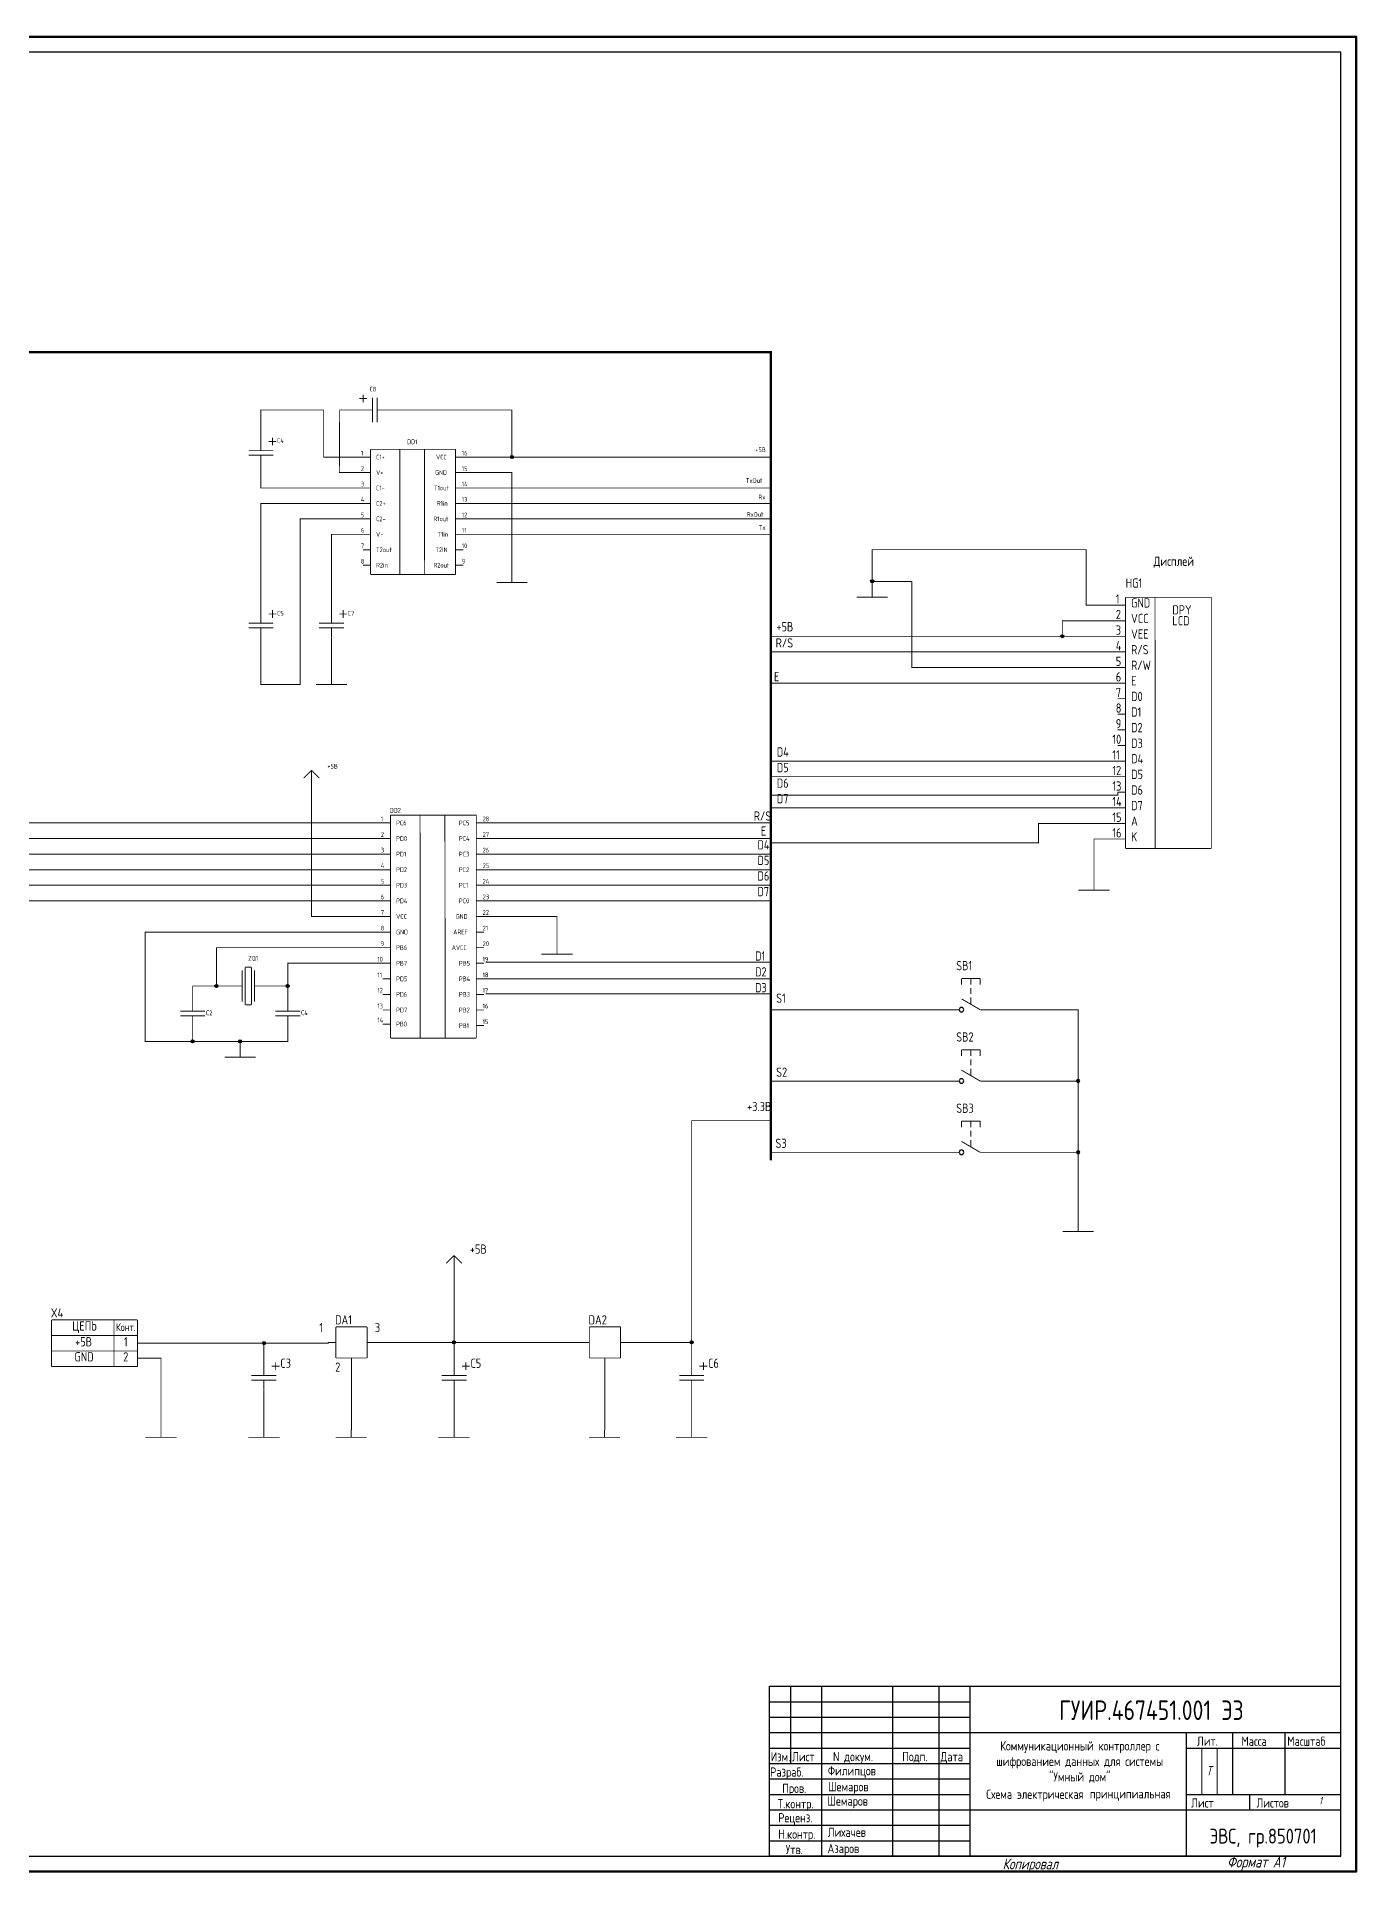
# Model space of a CAD drawing. Header units: millimetres. Extents: x 2077 to 4876, y 366 to 973.
# Drawn here: x 2491 to 2918, y 366 to 960 of the extents above; entities that cross this region are included whole.
import ezdxf

# ---------------------------------------------------------------- set-up
doc = ezdxf.new("R2010")
doc.units = ezdxf.units.MM
doc.linetypes.add('K5LT_BASIC', pattern=[0])
doc.linetypes.add('K5LT_THIN', pattern=[0])
doc.layers.add('Sheet', color=255, linetype='Continuous')
doc.layers.add('Text', color=5, linetype='Continuous')
doc.layers.add('формат', color=7, linetype='Continuous', lineweight=60)
doc.styles.add('RUS', font='', dxfattribs={"height": 3})
doc.styles.get("Standard").update_dxf_attribs({"font": ''})
doc.styles.get('RUS').set_extended_font_data('GOST type A')
doc.styles.get('Standard').set_extended_font_data('GOST type A')

msp = doc.modelspace()

# ---------------------------------------------------------------- linework, layer by layer
at = {"layer": 'Sheet', "color": 7, "linetype": 'Continuous'}
for p, q in [((2912.7, 955.46), (2096.7, 955.46)), ((2912.7, 371.46), (2912.7, 955.46)), ((2862.7, 371.46), (2862.7, 411.46)), ((2877.7, 391.46), (2877.7, 411.46)), ((2894.7, 391.46), (2894.7, 411.46)), ((2877.7, 406.46), (2912.7, 406.46)), ((2862.7, 391.46), (2912.7, 391.46)), ((2862.7, 386.46), (2912.7, 386.46)), ((2883.28, 386.46), (2883.28, 391.46))]:
    msp.add_line(p, q, dxfattribs=at)
at = {"layer": 'Sheet', "color": 7}
for p, q in [((2727.7, 426.46), (2912.7, 426.46)), ((2727.7, 371.46), (2727.7, 426.46)), ((2734.7, 401.46), (2734.7, 426.46)), ((2744.7, 371.46), (2744.7, 426.46)), ((2767.7, 371.46), (2767.7, 426.46)), ((2782.7, 371.46), (2782.7, 426.46)), ((2792.7, 371.46), (2792.7, 426.46)), ((2727.7, 411.46), (2792.7, 411.46)), ((2792.7, 411.46), (2912.7, 411.46)), ((2792.7, 386.46), (2862.7, 386.46))]:
    msp.add_line(p, q, dxfattribs=at)
at = {"layer": 'Sheet', "color": 7, "lineweight": 25}
for p, q in [((2727.7, 421.46), (2792.7, 421.46)), ((2727.7, 416.46), (2792.7, 416.46)), ((2727.7, 396.46), (2792.7, 396.46)), ((2727.7, 391.46), (2792.7, 391.46)), ((2727.7, 386.46), (2792.7, 386.46)), ((2727.7, 381.46), (2792.7, 381.46)), ((2727.7, 376.46), (2792.7, 376.46))]:
    msp.add_line(p, q, dxfattribs=at)
at = {"layer": 'Sheet', "color": 7, "linetype": 'K5LT_BASIC', "lineweight": 25}
for p, q in [((2727.7, 406.46), (2792.7, 406.46)), ((2862.7, 406.46), (2877.7, 406.46)), ((2727.7, 401.46), (2792.7, 401.46))]:
    msp.add_line(p, q, dxfattribs=at)
at = {"layer": 'Sheet', "color": 7, "linetype": 'K5LT_THIN', "lineweight": 18}
for p, q in [((2867.67, 391.46), (2867.67, 406.46)), ((2872.68, 391.46), (2872.68, 406.46))]:
    msp.add_line(p, q, dxfattribs=at)
at = {"layer": 'Sheet', "color": 7, "linetype": 'Continuous', "lineweight": 25}
msp.add_line((2096.7, 371.46), (2912.7, 371.46), dxfattribs=at)
at = {"layer": 'Sheet', "color": 7}
for points, const_width in [([(2728.19, 596.75), (2728.19, 858.29), (2476.91, 858.29), (2476.91, 507.01)], 0.756), ([(2840.49, 776.45), (2830.23, 776.45), (2830.23, 794.4), (2761, 794.4), (2761, 784.14)], 0.303), ([(2755.95, 779.06), (2766.05, 779.06)], 0.303), ([(2761, 781.58), (2761, 784.14), (2773.82, 784.14), (2773.82, 784.14)], 0.303), ([(2761, 779.06), (2761, 781.58)], 0.303), ([(2840.49, 756.26), (2773.82, 756.26), (2773.82, 784.14)], 0.303), ([(2843.01, 778.97), (2843.01, 697.71)], 0.303), ([(2843.01, 778.97), (2870.77, 778.97)], 0.303), ([(2852.6, 697.71), (2852.54, 779.02)], 0.303), ([(2870.77, 778.97), (2870.77, 697.71)], 0.303), ([(2843.01, 776.45), (2840.49, 776.45)], 0.303), ([(2822.54, 766.36), (2822.54, 766.36), (2822.54, 771.4), (2840.49, 771.4)], 0.303), ([(2843.01, 771.4), (2840.49, 771.4)], 0.303), ([(2809.72, 766.36), (2728.19, 766.36)], 0.303), ([(2728.19, 761.31), (2840.49, 761.31)], 0.303), ([(2809.72, 766.36), (2809.72, 766.36), (2809.72, 766.36), (2840.49, 766.36)], 0.303), ([(2843.01, 766.36), (2840.49, 766.36)], 0.303), ([(2843.01, 761.31), (2840.49, 761.31)], 0.303), ([(2843.01, 756.26), (2840.49, 756.26)], 0.303), ([(2728.19, 751.21), (2840.49, 751.21)], 0.303), ([(2843.01, 751.21), (2840.49, 751.21)], 0.303), ([(2843.01, 746.17), (2840.49, 746.17)], 0.303), ([(2843.01, 741.12), (2840.49, 741.12)], 0.303), ([(2843.01, 736.07), (2840.49, 736.07)], 0.303), ([(2843.01, 731.02), (2840.49, 731.02)], 0.303), ([(2728.19, 725.98), (2840.49, 725.98)], 0.303), ([(2843.01, 725.98), (2840.49, 725.98)], 0.303), ([(2579.48, 722.95), (2576.95, 720.42)], 0.303), ([(2579.48, 722.95), (2579.48, 686.49)], 0.303), ([(2579.48, 722.95), (2582, 720.42)], 0.303), ([(2728.19, 720.93), (2840.49, 720.93)], 0.303), ([(2843.01, 720.93), (2840.49, 720.93)], 0.303), ([(2728.19, 714.91), (2840.49, 714.91), (2840.49, 715.88)], 0.303), ([(2843.01, 715.88), (2840.49, 715.88)], 0.303), ([(2605.08, 708.48), (2605.08, 636.3)], 0.303), ([(2605.08, 708.48), (2632.84, 708.48)], 0.303), ([(2614.67, 636.3), (2614.61, 708.52)], 0.303), ([(2622.74, 636.3), (2622.68, 708.52)], 0.303), ([(2632.84, 708.48), (2632.84, 636.3)], 0.303), ([(2728.19, 710.83), (2840.49, 710.83)], 0.303), ([(2843.01, 710.83), (2840.49, 710.83)], 0.303), ([(2605.08, 705.96), (2476.91, 705.96)], 0.303), ([(2602.55, 700.91), (2476.91, 700.91), (2476.91, 701.88)], 0.303), ([(2632.84, 705.96), (2728.19, 705.96)], 0.303), ([(2840.49, 705.79), (2814.85, 705.79), (2814.85, 699.53), (2804.59, 699.53)], 0.303), ([(2843.01, 705.79), (2840.49, 705.79)], 0.303), ([(2602.55, 695.86), (2476.91, 695.86), (2476.91, 696.75)], 0.303), ([(2605.08, 700.91), (2602.55, 700.91)], 0.303), ([(2605.08, 695.86), (2602.55, 695.86)], 0.303), ([(2632.84, 700.91), (2728.19, 700.91)], 0.303), ([(2632.84, 695.86), (2728.19, 695.86)], 0.303), ([(2728.19, 699.53), (2804.59, 699.53)], 0.303), ([(2832.79, 686.71), (2832.79, 700.74), (2840.49, 700.74)], 0.303), ([(2843.01, 700.74), (2840.49, 700.74)], 0.303), ([(2843.01, 697.71), (2870.77, 697.71)], 0.303), ([(2605.08, 690.81), (2476.91, 690.81)], 0.303), ([(2632.84, 690.81), (2728.19, 690.81)], 0.303), ([(2605.08, 685.77), (2476.91, 685.77)], 0.303), ([(2579.48, 686.49), (2579.48, 675.67), (2602.55, 675.67)], 0.303), ([(2632.84, 685.77), (2728.19, 685.77)], 0.303), ([(2827.75, 684.18), (2837.84, 684.18)], 0.303), ([(2832.79, 684.18), (2832.79, 686.71)], 0.303), ([(2605.08, 680.72), (2476.91, 680.72)], 0.303), ([(2632.84, 680.72), (2728.19, 680.72)], 0.303), ([(2605.08, 675.67), (2602.55, 675.67)], 0.303), ([(2632.84, 675.67), (2635.36, 675.67)], 0.303), ([(2635.36, 675.67), (2658.96, 675.67), (2658.96, 665.98)], 0.303), ([(2602.55, 670.63), (2525.63, 670.63), (2525.63, 635.21), (2541.02, 635.21)], 0.303), ([(2602.55, 665.58), (2548.71, 665.58), (2548.71, 653.16), (2554, 653.16)], 0.303), ([(2605.08, 670.63), (2602.55, 670.63)], 0.303), ([(2605.08, 665.58), (2602.55, 665.58)], 0.303), ([(2632.84, 670.63), (2635.36, 670.63)], 0.303), ([(2632.84, 665.58), (2635.36, 665.58)], 0.303), ([(2658.96, 663.46), (2658.96, 665.98)], 0.303), ([(2564.09, 653.16), (2571.78, 653.16), (2571.78, 660.53), (2602.55, 660.53)], 0.303), ([(2605.08, 660.53), (2602.55, 660.53)], 0.303), ([(2632.84, 660.53), (2635.36, 660.53)], 0.303), ([(2635.89, 660.85), (2728.19, 660.85)], 0.303), ([(2653.92, 663.46), (2664.01, 663.46)], 0.303), ([(2557.03, 648.11), (2557.03, 658.21)], 0.303), ([(2558.04, 647.1), (2558.04, 659.22)], 0.303), ([(2560.05, 659.22), (2558.04, 659.22)], 0.303), ([(2560.05, 659.22), (2560.05, 647.1)], 0.303), ([(2561.06, 658.21), (2561.06, 648.11)], 0.303), ([(2605.08, 655.48), (2602.55, 655.48)], 0.303), ([(2632.84, 655.48), (2635.36, 655.48)], 0.303), ([(2635.36, 655.48), (2728.19, 655.48), (2728.19, 653.16)], 0.303), ([(2795.96, 655.56), (2795.96, 655.56), (2789.9, 655.56)], 0.303), ([(2789.9, 653.54), (2789.9, 655.56)], 0.303), ([(2792.93, 653.54), (2792.93, 655.56)], 0.303), ([(2795.96, 653.54), (2795.96, 655.56)], 0.303), ([(2541.02, 648.03), (2541.02, 653.16), (2548.71, 653.16)], 0.303), ([(2541.02, 645.51), (2541.02, 648.03)], 0.303), ([(2556.52, 653.16), (2554, 653.16)], 0.303), ([(2556.52, 653.16), (2557.03, 653.16)], 0.303), ([(2561.06, 653.16), (2561.57, 653.16)], 0.303), ([(2561.57, 653.16), (2564.09, 653.16)], 0.303), ([(2571.78, 648.03), (2571.78, 653.16)], 0.303), ([(2571.78, 645.51), (2571.78, 648.03)], 0.303), ([(2605.08, 650.44), (2602.55, 650.44)], 0.303), ([(2632.84, 650.44), (2635.36, 650.44)], 0.303), ([(2635.89, 650.6), (2728.19, 650.6)], 0.303), ([(2795.96, 645.47), (2789.9, 649)], 0.303), ([(2792.93, 650.52), (2792.93, 652.54)], 0.303), ([(2792.93, 647.24), (2792.93, 649.51)], 0.303), ([(2536.98, 645), (2545.05, 645)], 0.303), ([(2536.98, 643.49), (2545.05, 643.49)], 0.303), ([(2541.02, 645), (2541.02, 645.51)], 0.303), ([(2541.02, 643.49), (2541.02, 642.99)], 0.303), ([(2541.02, 642.99), (2541.02, 640.46)], 0.303), ([(2560.05, 647.1), (2558.04, 647.1)], 0.303), ([(2567.75, 645), (2575.82, 645)], 0.303), ([(2567.75, 643.49), (2575.82, 643.49)], 0.303), ([(2571.78, 645), (2571.78, 645.51)], 0.303), ([(2571.78, 643.49), (2571.78, 642.99)], 0.303), ([(2571.78, 642.99), (2571.78, 640.46)], 0.303), ([(2605.08, 645.39), (2602.55, 645.39)], 0.303), ([(2632.84, 645.39), (2635.36, 645.39)], 0.303), ([(2728.19, 645.47), (2728.19, 645.39)], 0.303), ([(2786.62, 645.47), (2728.19, 645.47)], 0.303), ([(2789.14, 645.47), (2786.62, 645.47)], 0.303), ([(2795.96, 645.47), (2796.71, 645.47)], 0.303), ([(2796.71, 645.47), (2799.24, 645.47)], 0.303), ([(2827.64, 622.39), (2827.64, 645.47), (2799.24, 645.47)], 0.303), ([(2541.02, 640.46), (2541.02, 635.21), (2556.4, 635.21), (2571.78, 635.21), (2571.78, 640.46)], 0.303), ([(2605.08, 640.85), (2602.55, 640.85)], 0.303), ([(2605.08, 636.3), (2632.84, 636.3)], 0.303), ([(2632.84, 640.34), (2635.36, 640.34)], 0.303), ([(2551.35, 630.12), (2561.45, 630.12)], 0.303), ([(2556.4, 632.65), (2556.4, 635.21)], 0.303), ([(2556.4, 630.12), (2556.4, 632.65)], 0.303), ([(2795.96, 632.49), (2795.96, 632.49), (2789.9, 632.49)], 0.303), ([(2789.9, 630.47), (2789.9, 632.49)], 0.303), ([(2792.93, 630.47), (2792.93, 632.49)], 0.303), ([(2795.96, 630.47), (2795.96, 632.49)], 0.303), ([(2795.96, 622.39), (2789.9, 625.92)], 0.303), ([(2792.93, 627.44), (2792.93, 629.46)], 0.303), ([(2792.93, 624.16), (2792.93, 626.43)], 0.303), ([(2786.62, 622.39), (2728.19, 622.39)], 0.303), ([(2789.14, 622.39), (2786.62, 622.39)], 0.303), ([(2795.96, 622.39), (2796.71, 622.39)], 0.303), ([(2796.71, 622.39), (2799.24, 622.39)], 0.303), ([(2799.24, 622.39), (2827.64, 622.39), (2827.64, 619.83)], 0.303), ([(2827.64, 576.24), (2827.64, 599.31), (2827.64, 619.83)], 0.303), ([(2702.55, 537.78), (2702.55, 609.57), (2728.19, 609.57)], 0.303), ([(2795.96, 609.41), (2795.96, 609.41), (2789.9, 609.41)], 0.303), ([(2789.9, 607.39), (2789.9, 609.41)], 0.303), ([(2792.93, 607.39), (2792.93, 609.41)], 0.303), ([(2792.93, 604.36), (2792.93, 606.38)], 0.303), ([(2795.96, 607.39), (2795.96, 609.41)], 0.303), ([(2795.96, 599.31), (2789.9, 602.85)], 0.303), ([(2792.93, 601.08), (2792.93, 603.35)], 0.303), ([(2786.62, 599.31), (2728.19, 599.31)], 0.303), ([(2789.14, 599.31), (2786.62, 599.31)], 0.303), ([(2795.96, 599.31), (2796.71, 599.31)], 0.303), ([(2796.71, 599.31), (2799.24, 599.31)], 0.303), ([(2799.24, 599.31), (2827.64, 599.31)], 0.303), ([(2827.64, 573.71), (2827.64, 576.24)], 0.303), ([(2832.69, 573.71), (2822.6, 573.71)], 0.303), ([(2625.63, 565.9), (2623.11, 563.38)], 0.303), ([(2625.63, 565.9), (2628.15, 563.38)], 0.303), ([(2625.63, 563.38), (2625.63, 565.9)], 0.303), ([(2625.63, 563.38), (2625.63, 560.85)], 0.303), ([(2625.63, 560.85), (2625.63, 537.78)], 0.303), ([(2495.35, 545.09), (2495.35, 529.95)], 0.303), ([(2495.35, 545.09), (2523.11, 545.09)], 0.303), ([(2515.54, 545.09), (2515.54, 529.95)], 0.303), ([(2523.11, 545.09), (2523.11, 529.95)], 0.303), ([(2597.47, 542.82), (2587.37, 542.82)], 0.303), ([(2587.37, 542.82), (2587.37, 532.73)], 0.303), ([(2597.47, 542.82), (2597.47, 532.73)], 0.303), ([(2679.52, 542.82), (2669.42, 542.82)], 0.303), ([(2669.42, 542.82), (2669.42, 532.73)], 0.303), ([(2679.52, 542.82), (2679.52, 532.73)], 0.303), ([(2523.11, 540.04), (2495.35, 540.04)], 0.303), ([(2523.11, 535), (2495.35, 535)], 0.303), ([(2523.11, 537.52), (2525.63, 537.52)], 0.303), ([(2525.63, 537.52), (2564.09, 537.52), (2584.85, 537.52), (2584.85, 537.78)], 0.303), ([(2564.09, 530.08), (2564.09, 537.52)], 0.303), ([(2587.37, 537.78), (2584.85, 537.78)], 0.303), ([(2597.47, 537.78), (2599.99, 537.78)], 0.303), ([(2599.99, 537.78), (2625.63, 537.78), (2625.63, 530.08)], 0.303), ([(2625.63, 537.78), (2666.9, 537.78)], 0.303), ([(2669.42, 537.78), (2666.9, 537.78)], 0.303), ([(2679.52, 537.78), (2682.04, 537.78)], 0.303), ([(2682.04, 537.78), (2702.55, 537.78), (2702.55, 530.08)], 0.303), ([(2523.11, 529.95), (2495.35, 529.95)], 0.303), ([(2523.11, 532.65), (2525.63, 532.65)], 0.303), ([(2530.76, 509.57), (2530.76, 532.65), (2525.63, 532.65)], 0.303), ([(2564.09, 527.56), (2564.09, 530.08)], 0.303), ([(2569.14, 530.08), (2566.62, 530.08)], 0.303), ([(2567.88, 531.35), (2567.88, 528.82)], 0.303), ([(2597.47, 532.73), (2587.37, 532.73)], 0.303), ([(2592.42, 530.21), (2592.42, 509.57), (2592.3, 509.57)], 0.303), ([(2592.42, 532.73), (2592.42, 530.21)], 0.303), ([(2625.63, 527.56), (2625.63, 530.08)], 0.303), ([(2630.68, 530.08), (2628.15, 530.08)], 0.303), ([(2629.42, 531.35), (2629.42, 528.82)], 0.303), ([(2679.52, 532.73), (2669.42, 532.73)], 0.303), ([(2674.47, 530.21), (2674.47, 509.57), (2674.35, 509.57)], 0.303), ([(2674.47, 532.73), (2674.47, 530.21)], 0.303), ([(2702.55, 527.56), (2702.55, 530.08)], 0.303), ([(2707.6, 530.08), (2705.08, 530.08)], 0.303), ([(2706.34, 531.35), (2706.34, 528.82)], 0.303), ([(2568.13, 527.06), (2560.05, 527.06)], 0.303), ([(2568.13, 525.54), (2560.05, 525.54)], 0.303), ([(2564.09, 527.06), (2564.09, 527.56)], 0.303), ([(2564.09, 525.54), (2564.09, 525.04)], 0.303), ([(2564.09, 525.04), (2564.09, 522.51)], 0.303), ([(2629.67, 527.06), (2621.59, 527.06)], 0.303), ([(2629.67, 525.54), (2621.59, 525.54)], 0.303), ([(2625.63, 527.06), (2625.63, 527.56)], 0.303), ([(2625.63, 525.54), (2625.63, 525.04)], 0.303), ([(2625.63, 525.04), (2625.63, 522.51)], 0.303), ([(2706.59, 527.06), (2698.52, 527.06)], 0.303), ([(2706.59, 525.54), (2698.52, 525.54)], 0.303), ([(2702.55, 527.06), (2702.55, 527.56)], 0.303), ([(2702.55, 525.54), (2702.55, 525.04)], 0.303), ([(2702.55, 525.04), (2702.55, 522.51)], 0.303), ([(2564.09, 509.57), (2564.09, 522.39)], 0.303), ([(2625.63, 509.57), (2625.63, 522.51)], 0.303), ([(2702.55, 522.51), (2702.55, 509.57)], 0.303), ([(2525.71, 507.05), (2535.81, 507.05)], 0.303), ([(2530.76, 507.05), (2530.76, 509.57)], 0.303), ([(2559.04, 507.05), (2569.14, 507.05)], 0.303), ([(2564.09, 507.05), (2564.09, 509.57)], 0.303), ([(2587.25, 507.05), (2597.34, 507.05)], 0.303), ([(2592.3, 507.05), (2592.3, 509.57)], 0.303), ([(2620.58, 507.05), (2630.68, 507.05)], 0.303), ([(2625.63, 507.05), (2625.63, 509.57)], 0.303), ([(2669.3, 507.05), (2679.4, 507.05)], 0.303), ([(2674.35, 507.05), (2674.35, 509.57)], 0.303), ([(2697.51, 507.05), (2707.6, 507.05)], 0.303), ([(2702.55, 507.05), (2702.55, 509.57)], 0.303)]:
    msp.add_lwpolyline(points, dxfattribs=dict(at, const_width=const_width))
at = {"layer": 'Sheet', "const_width": 0.3}
for points in [[(2596.23, 844.62), (2596.23, 842.12)], [(2599.23, 843.62), (2599.23, 835.62)], [(2600.73, 843.62), (2600.73, 835.62)], [(2563.09, 829.46), (2563.09, 839.62), (2583.41, 839.62), (2583.41, 824.38), (2596.11, 824.38)], [(2596.11, 819.38), (2588.49, 819.38), (2588.61, 839.62), (2596.23, 839.62)], [(2594.98, 843.37), (2597.48, 843.37)], [(2598.73, 839.62), (2596.23, 839.62)], [(2599.23, 839.62), (2598.73, 839.62)], [(2600.73, 839.62), (2601.23, 839.62)], [(2601.23, 839.62), (2603.73, 839.62)], [(2603.73, 839.62), (2644.37, 839.62), (2644.37, 824.38), (2628.61, 824.38)], [(2567.09, 826.46), (2559.09, 826.46)], [(2563.09, 826.96), (2563.09, 829.46)], [(2563.09, 826.46), (2563.09, 826.96)], [(2568.09, 829.46), (2565.59, 829.46)], [(2566.84, 830.71), (2566.84, 828.21)], [(2598.61, 826.88), (2598.61, 786.38)], [(2598.61, 826.88), (2626.11, 826.88)], [(2608.11, 786.38), (2608.05, 826.92)], [(2616.11, 786.38), (2616.05, 826.92)], [(2626.11, 826.88), (2626.11, 786.38)], [(2567.09, 824.96), (2559.09, 824.96)], [(2563.09, 824.96), (2563.09, 824.46)], [(2563.09, 824.46), (2563.09, 821.96)], [(2563.09, 821.96), (2563.09, 814.38), (2596.11, 814.38)], [(2598.61, 824.38), (2596.11, 824.38)], [(2626.11, 824.38), (2628.61, 824.38)], [(2644.37, 824.38), (2728.19, 824.38), (2728.19, 824.38)], [(2598.61, 819.38), (2596.11, 819.38)], [(2598.61, 814.38), (2596.11, 814.38)], [(2626.11, 819.38), (2628.61, 819.38)], [(2626.11, 814.38), (2628.61, 814.38)], [(2628.61, 819.38), (2644.37, 819.38), (2644.37, 786.28)], [(2628.61, 814.38), (2728.19, 814.38), (2728.19, 814.22)], [(2596.11, 809.38), (2563.09, 809.38), (2563.09, 773.58)], [(2598.61, 809.38), (2596.11, 809.38)], [(2626.11, 809.38), (2628.61, 809.38)], [(2628.61, 809.38), (2728.19, 809.38), (2728.19, 809.14)], [(2563.09, 766.08), (2563.09, 750.72), (2575.79, 750.72), (2575.79, 804.38), (2596.11, 804.38)], [(2598.61, 804.38), (2596.11, 804.38)], [(2626.11, 804.38), (2628.61, 804.38)], [(2628.61, 804.38), (2728.19, 804.38), (2728.19, 804.06)], [(2585.95, 773.58), (2585.95, 799.38), (2596.11, 799.38)], [(2598.61, 799.38), (2596.11, 799.38)], [(2626.11, 799.38), (2628.61, 799.38)], [(2628.61, 799.38), (2728.19, 799.38), (2728.19, 798.98)], [(2598.61, 794.38), (2596.11, 794.38)], [(2626.11, 794.38), (2628.61, 794.38)], [(2598.61, 789.38), (2596.11, 789.38)], [(2598.61, 786.38), (2626.11, 786.38)], [(2626.11, 789.38), (2628.61, 789.38)], [(2644.37, 783.78), (2644.37, 786.28)], [(2639.37, 783.78), (2649.37, 783.78)], [(2563.09, 771.08), (2563.09, 773.58)], [(2568.09, 773.58), (2565.59, 773.58)], [(2566.84, 774.83), (2566.84, 772.33)], [(2585.95, 771.08), (2585.95, 773.58)], [(2590.95, 773.58), (2588.45, 773.58)], [(2589.7, 774.83), (2589.7, 772.33)], [(2567.09, 770.58), (2559.09, 770.58)], [(2567.09, 769.08), (2559.09, 769.08)], [(2563.09, 770.58), (2563.09, 771.08)], [(2563.09, 769.08), (2563.09, 768.58)], [(2563.09, 768.58), (2563.09, 766.08)], [(2589.95, 770.58), (2581.95, 770.58)], [(2589.95, 769.08), (2581.95, 769.08)], [(2585.95, 770.58), (2585.95, 771.08)], [(2585.95, 769.08), (2585.95, 768.58)], [(2585.95, 768.58), (2585.95, 766.08)], [(2585.95, 765.96), (2585.95, 753.26)], [(2580.95, 750.76), (2590.95, 750.76)], [(2585.95, 750.76), (2585.95, 753.26)]]:
    msp.add_lwpolyline(points, dxfattribs=at)
at = {"layer": 'Sheet', "const_width": 0.508}
msp.add_lwpolyline([(2644.12, 824.38, 1), (2644.63, 824.38, 1)], format="xyb", close=True, dxfattribs=at)
at = {"layer": 'Sheet', "color": 7, "const_width": 0.513}
for points in [[(2760.74, 784.14, 1), (2761.26, 784.14, 1)], [(2822.28, 766.36, 1), (2822.79, 766.36, 1)], [(2548.45, 653.16, 1), (2548.96, 653.16, 1)], [(2571.53, 653.16, 1), (2572.04, 653.16, 1)], [(2540.76, 635.21, 1), (2541.27, 635.21, 1)], [(2556.14, 635.21, 1), (2556.66, 635.21, 1)], [(2827.9, 622.39, -1), (2827.39, 622.39, -1)], [(2827.9, 599.31, -1), (2827.39, 599.31, -1)], [(2563.84, 537.52, 1), (2564.35, 537.52, 1)], [(2625.37, 537.78, 1), (2625.89, 537.78, 1)], [(2702.3, 537.78, 1), (2702.81, 537.78, 1)]]:
    msp.add_lwpolyline(points, format="xyb", close=True, dxfattribs=at)
at = {"layer": 'Sheet'}
msp.add_ellipse((2644.35, 824.4), major_axis=(0.487, 0), ratio=0.99999, dxfattribs=at)
msp.add_ellipse((2644.35, 824.4), major_axis=(0.487, 0), ratio=0.99999, dxfattribs=at)
msp.add_ellipse((2644.35, 824.4), major_axis=(0.487, 0), ratio=0.99999, dxfattribs=at)
msp.add_ellipse((2644.35, 824.4), major_axis=(0.487, 0), ratio=0.99999, dxfattribs=at)
at = {"layer": 'Sheet', "color": 7}
for centre, major_axis, ratio in [((2760.98, 784.16), (0.491, 0), 0.999969), ((2760.98, 784.16), (0.491, 0), 0.999969), ((2760.98, 784.16), (0.491, 0), 0.999969), ((2760.98, 784.16), (0.491, 0), 0.999969), ((2822.52, 766.38), (0.491, 0), 0.999969), ((2822.52, 766.38), (0.491, 0), 0.999969), ((2822.52, 766.38), (0.491, 0), 0.999969), ((2822.52, 766.38), (0.491, 0), 0.999969), ((2548.69, 653.18), (0, 0.491), 0.999979), ((2548.69, 653.18), (0, 0.491), 0.999979), ((2548.69, 653.18), (0, 0.491), 0.999979), ((2548.69, 653.18), (0, 0.491), 0.999979), ((2571.76, 653.18), (0.491, 0), 0.999979), ((2571.76, 653.18), (0.491, 0), 0.999979), ((2571.76, 653.18), (0.491, 0), 0.999979), ((2571.76, 653.18), (0.491, 0), 0.999979), ((2540.99, 635.23), (0, 0.491), 0.999979), ((2540.99, 635.23), (0, 0.491), 0.999979), ((2540.99, 635.23), (0, 0.491), 0.999979), ((2540.99, 635.23), (0, 0.491), 0.999979), ((2556.38, 635.23), (0, 0.491), 0.999979), ((2556.38, 635.23), (0, 0.491), 0.999979), ((2556.38, 635.23), (0, 0.491), 0.999979), ((2556.38, 635.23), (0, 0.491), 0.999979), ((2564.07, 537.54), (0.491, 0), 0.999958), ((2564.07, 537.54), (0.491, 0), 0.999958), ((2564.07, 537.54), (0.491, 0), 0.999958), ((2564.07, 537.54), (0.491, 0), 0.999958), ((2625.61, 537.8), (0.491, 0), 0.999958), ((2625.61, 537.8), (0.491, 0), 0.999958), ((2625.61, 537.8), (0.491, 0), 0.999958), ((2625.61, 537.8), (0.491, 0), 0.999958), ((2625.61, 537.8), (0.491, 0), 0.999958), ((2625.61, 537.8), (0.491, 0), 0.999958), ((2702.53, 537.8), (0.491, 0), 0.999958), ((2702.53, 537.8), (0.491, 0), 0.999958), ((2702.53, 537.8), (0.491, 0), 0.999958), ((2702.53, 537.8), (0.491, 0), 0.999958)]:
    msp.add_ellipse(centre, major_axis=major_axis, ratio=ratio, dxfattribs=at)
at = {"layer": 'Sheet', "color": 7, "extrusion": (0, 0, -1)}
for centre, major_axis, ratio in [((2789.92, 645.49), (-0.736, 0), 0.998181), ((2789.92, 622.41), (-0.736, 0), 0.998181), ((2827.67, 622.41), (0, 0.491), 0.999995), ((2827.67, 622.41), (0, 0.491), 0.999995), ((2827.67, 622.41), (0, 0.491), 0.999995), ((2827.67, 622.41), (0, 0.491), 0.999995), ((2789.92, 599.34), (-0.736, 0), 0.998195), ((2827.67, 599.34), (0, 0.491), 0.999995), ((2827.67, 599.34), (0, 0.491), 0.999995), ((2827.67, 599.34), (0, 0.491), 0.999995), ((2827.67, 599.34), (0, 0.491), 0.999995)]:
    msp.add_ellipse(centre, major_axis=major_axis, ratio=ratio, dxfattribs=at)
at = {"layer": 'формат', "color": 7, "linetype": 'K5LT_BASIC', "lineweight": 25}
msp.add_line((2912.7, 371.46), (2727.7, 371.46), dxfattribs=at)
at = {"layer": 'формат', "color": 7, "linetype": 'Continuous'}
msp.add_lwpolyline([(2076.7, 366.46), (2917.7, 366.46), (2917.7, 960.46), (2076.7, 960.46)], close=True, dxfattribs=at)

# ---------------------------------------------------------------- texts
at = {"layer": 'Sheet'}
for s, height, p in [('C8', 1.524, (2598.27, 845.63)), ('C4', 1.524, (2568.35, 828.93)), ('1', 1.52, (2595.48, 824.89)), ('DD1', 1.524, (2610.43, 828.56)), ('16', 1.524, (2628.15, 824.89)), ('2', 1.52, (2595.48, 819.89)), ('V+', 1.524, (2600.39, 818.62)), ('C1+', 1.524, (2600.39, 823.62)), ('GND', 1.524, (2619.51, 818.62)), ('VCC', 1.524, (2619.81, 823.62)), ('15', 1.524, (2628.15, 819.89)), ('3', 1.52, (2595.48, 814.89)), ('C1-', 1.524, (2600.39, 813.62)), ('T1out', 1.524, (2619.13, 813.62)), ('14', 1.524, (2628.15, 814.89)), ('4', 1.52, (2595.48, 809.89)), ('C2+', 1.524, (2600.39, 808.62)), ('R1in', 1.524, (2620.06, 808.62)), ('13', 1.524, (2628.15, 809.89)), ('5', 1.52, (2595.48, 804.89)), ('C2-', 1.524, (2600.39, 803.62)), ('R1out', 1.524, (2618.96, 803.62)), ('12', 1.524, (2628.15, 804.89)), ('7', 1.52, (2595.48, 794.89)), ('6', 1.52, (2595.48, 799.89)), ('V-', 1.524, (2600.39, 798.62)), ('T1in', 1.524, (2620.23, 798.62)), ('11', 1.524, (2628.15, 799.89)), ('10', 1.524, (2628.15, 794.89)), ('8', 1.52, (2595.48, 789.89)), ('T2out', 1.524, (2600.39, 793.62)), ('T2IN', 1.524, (2619.6, 793.62)), ('9', 1.52, (2628.15, 789.89)), ('R2in', 1.524, (2600.39, 788.62)), ('R2out', 1.524, (2618.96, 788.62)), ('C5', 1.524, (2568.35, 773.05)), ('C7', 1.524, (2591.21, 773.05))]:
    msp.add_text(s, height=height, dxfattribs=at).set_placement(p)
at = {"layer": 'Sheet', "color": 7}
for s, height, p in [('+5B', 1.538, (2723.14, 825.98)), ('TxOut', 1.538, (2720.11, 816.02)), ('Rx', 1.538, (2724.18, 810.65)), ('RxOut', 1.538, (2720.39, 805.04)), ('Tx', 1.538, (2724.27, 800.8)), ('+5B', 1.538, (2584.61, 723.54)), ('1', 1.54, (2601.92, 706.47)), ('DD2', 1.538, (2604.82, 709.29)), ('28', 1.538, (2634.89, 706.47)), ('2', 1.54, (2601.92, 701.42)), ('PC6', 1.538, (2606.87, 705.19)), ('PD0', 1.538, (2606.87, 700.14)), ('PC5', 1.538, (2627.2, 705.19)), ('PC4', 1.538, (2627.2, 700.14)), ('27', 1.538, (2634.89, 701.42)), ('3', 1.54, (2601.92, 696.38)), ('PD1', 1.538, (2606.87, 695.09)), ('PC3', 1.538, (2627.2, 695.09)), ('26', 1.538, (2634.89, 696.38)), ('4', 1.54, (2601.92, 691.33)), ('PD2', 1.538, (2606.87, 690.05)), ('PC2', 1.538, (2627.2, 690.05)), ('25', 1.538, (2634.89, 691.33)), ('5', 1.54, (2601.92, 686.28)), ('PD3', 1.538, (2606.87, 685)), ('PC1', 1.538, (2627.2, 685)), ('24', 1.538, (2634.89, 686.28)), ('7', 1.54, (2601.92, 676.19)), ('6', 1.54, (2601.92, 681.23)), ('PD4', 1.538, (2606.87, 679.95)), ('PC0', 1.538, (2627.2, 679.95)), ('23', 1.538, (2634.89, 681.23)), ('22', 1.538, (2634.89, 676.19)), ('8', 1.54, (2601.92, 671.14)), ('VCC', 1.538, (2606.87, 674.9)), ('GND', 1.538, (2626.17, 674.9)), ('21', 1.538, (2634.89, 671.14)), ('9', 1.54, (2601.92, 666.09)), ('GND', 1.538, (2606.87, 669.86)), ('PB6', 1.538, (2606.87, 664.81)), ('AVCC', 1.538, (2624.89, 664.81)), ('AREF', 1.538, (2625.36, 669.86)), ('20', 1.538, (2634.89, 666.09)), ('ZQ1', 1.538, (2558.96, 661.37)), ('10', 1.538, (2600.8, 661.04)), ('PB7', 1.538, (2606.87, 659.76)), ('PB5', 1.538, (2627.2, 659.76)), ('19', 1.538, (2634.89, 661.04)), ('11', 1.538, (2600.8, 656)), ('PD5', 1.538, (2606.87, 654.71)), ('PB4', 1.538, (2627.2, 654.71)), ('18', 1.538, (2634.89, 656)), ('12', 1.538, (2600.8, 650.95)), ('PD6', 1.538, (2606.87, 649.67)), ('PB3', 1.538, (2627.2, 649.67)), ('17', 1.538, (2634.89, 650.95)), ('C2', 1.538, (2545.31, 643.71)), ('C4', 1.538, (2576.08, 643.71)), ('13', 1.538, (2600.8, 645.9)), ('14', 1.538, (2600.8, 641.36)), ('PD7', 1.538, (2606.87, 644.62)), ('PB2', 1.538, (2627.2, 644.62)), ('16', 1.538, (2634.89, 645.9)), ('15', 1.538, (2634.89, 640.85)), ('PB0', 1.538, (2606.87, 640.08)), ('PB1', 1.538, (2627.2, 639.57))]:
    msp.add_text(s, height=height, dxfattribs=at).set_placement(p)
at = {"layer": 'Sheet', "color": 7, "style": 'RUS'}
for s, height, p in [('Дисплей', 3, (2852.12, 789.15)), ('HG1', 3, (2843.05, 782.09)), ('1', 3, (2839.85, 776.96)), ('GND', 3, (2844.8, 775.68)), ('2', 3, (2839.85, 771.92)), ('VCC', 3, (2844.8, 770.63)), ('DPY', 3, (2858.15, 773.43)), ('LCD', 3, (2858.15, 769.9)), ('+5B', 3, (2729.99, 767.96)), ('3', 3, (2839.85, 766.87)), ('VEE', 3, (2844.8, 765.59)), ('R/S', 3, (2729.75, 762.73)), ('4', 3, (2839.85, 761.82)), ('R/S', 3, (2844.8, 760.54)), ('E', 3, (2729.2, 751.82)), ('5', 3, (2839.85, 756.77)), ('6', 3, (2839.85, 751.73)), ('R/W', 3, (2844.8, 755.49)), ('7', 3, (2839.85, 746.68)), ('E', 3, (2844.8, 750.44)), ('8', 3, (2839.85, 741.63)), ('D0', 3, (2844.8, 745.4)), ('D1', 3, (2844.8, 740.35)), ('9', 3, (2839.85, 736.58)), ('D2', 3, (2844.8, 735.3)), ('10', 3, (2838.74, 731.54)), ('D3', 3, (2844.8, 730.25)), ('D4', 3, (2730.1, 727.42)), ('D5', 3, (2730.1, 722.37)), ('11', 3, (2838.74, 726.49)), ('D4', 3, (2844.8, 725.21)), ('D6', 3, (2730.1, 717.32)), ('12', 3, (2838.74, 721.44)), ('13', 3, (2838.74, 716.39)), ('D5', 3, (2844.8, 720.16)), ('D7', 3, (2730.1, 712.28)), ('14', 3, (2838.74, 711.35)), ('D6', 3, (2844.8, 715.11)), ('D7', 3, (2844.8, 710.07)), ('R/S', 3, (2722.65, 706.68)), ('15', 3, (2838.74, 706.3)), ('A', 3, (2844.8, 705.02)), ('E', 3, (2724.94, 701.84)), ('16', 3, (2838.74, 701.25)), ('K', 3, (2844.8, 699.97)), ('D4', 3, (2723.84, 697.37)), ('D5', 3, (2723.84, 692.32)), ('D6', 3, (2723.84, 687.28)), ('D7', 3, (2723.84, 682.23)), ('D1', 3, (2723.07, 661.37)), ('SB1', 3, (2788.19, 658.25)), ('D2', 3, (2723.07, 656.24)), ('D3', 3, (2723.07, 651.11)), ('S1', 3, (2729.91, 647.72)), ('SB2', 3, (2788.19, 635.17)), ('S2', 3, (2729.91, 623.77)), ('+3.3B', 3, (2720.5, 612.65)), ('SB3', 3, (2788.19, 612.1)), ('S3', 3, (2729.68, 600.75)), ('+5B', 3, (2630.76, 566.49)), ('X4', 3, (2495.09, 545.86)), ('ЦЕПЬ', 3, (2502.04, 541.62)), ('Конт.', 2.497, (2516.18, 541.47)), ('1', 3, (2582.04, 541.11)), ('DA1', 3, (2587.11, 543.59)), ('3', 3, (2599.99, 541.11)), ('DA2', 3, (2669.17, 543.59)), ('+5В', 3, (2502.97, 536.49)), ('1', 3, (2518.76, 536.49)), ('GND', 3, (2502.75, 531.62)), ('2', 3, (2518.54, 531.62)), ('C3', 3, (2569.4, 529.55)), ('2', 3, (2587.17, 528.29)), ('C5', 3, (2630.93, 529.55)), ('C6', 3, (2707.86, 529.55))]:
    msp.add_text(s, height=height, dxfattribs=at).set_placement(p)
at = {"layer": 'Text', "color": 7, "insert": (2796.1, 408.67), "char_height": 3, "width": 64.1723, "attachment_point": 1, "style": 'RUS'}
msp.add_mtext('\\pxqc,t4;Коммуникационный контроллер с шифрованием данных для системы "Умный дом"', dxfattribs=at)
at = {"layer": 'Text', "char_height": 3, "attachment_point": 1, "style": 'RUS'}
for s, insert, width in [('Схема электрическая', (2797.91, 393.03), 45.3421), ('принципиальная', (2831.44, 393.17), 22.9326)]:
    msp.add_mtext(s, dxfattribs=dict(at, insert=insert, width=width))
at = {"layer": 'формат', "color": 7, "linetype": 'Continuous', "lineweight": 30, "style": 'RUS'}
for s, height, p in [('ГУИР.467451.001 Э3', 6.3244, (2821.49, 415.56)), ('Лит.', 3, (2866.13, 407.21)), ('Масса', 3, (2880.5, 407.19)), ('Масштаб', 3, (2895.35, 407.19)), ('Изм.', 3, (2728.12, 402.15)), ('Лист', 3, (2735.06, 402.18)), ('N докум.', 3, (2748.29, 402.21)), ('Подп.', 3, (2770.73, 402.21)), ('Дата', 3, (2783.12, 402.18)), ('Разраб.', 3, (2727.96, 397.21)), ('Филипцов', 3, (2746.6, 397.61)), ('Пров.', 3, (2731.87, 391.94)), ('Шемаров', 3, (2746.67, 392.45)), ('Т.контр.', 3, (2730.43, 386.94)), ('Шемаров', 3, (2746.47, 387.81)), ('Лист', 3, (2864.24, 387.21)), ('Листов', 3, (2885.38, 387.21)), ('Реценз.', 3, (2730.59, 382.41)), ('Лихачев', 3, (2746.6, 377.73)), ('ЭВС, гр.850701', 4.8331, (2870.2, 375.55)), ('Н.контр.', 3, (2730.59, 377.1)), ('Утв.', 3, (2732.99, 372.13)), ('Азаров', 3, (2746.54, 372.45))]:
    msp.add_text(s, height=height, dxfattribs=at).set_placement(p)
at = {"layer": 'формат', "color": 7, "linetype": 'Continuous', "lineweight": 30, "char_height": 3, "attachment_point": 1, "style": 'RUS'}
for s, insert in [('{\\Q15;\\W0.965;T}', (2869.07, 400.62)), ('{\\H0.83333x;\\Q15;\\W0.965;1}', (2905.61, 390.69))]:
    msp.add_mtext(s, dxfattribs=dict(at, insert=insert))
at = {"layer": 'формат', "color": 7, "lineweight": 30, "attachment_point": 1, "style": 'RUS'}
for s, insert, char_height in [('{\\H1.16667x;\\Q15;\\W0.965;Копировал}', (2803.2, 370.71), 3), ('{\\H1.4x;\\Q15;\\W0.965;Формат A1}', (2875.88, 371.43), 2.59)]:
    msp.add_mtext(s, dxfattribs=dict(at, insert=insert, char_height=char_height))

doc.saveas('drawing.dxf')
